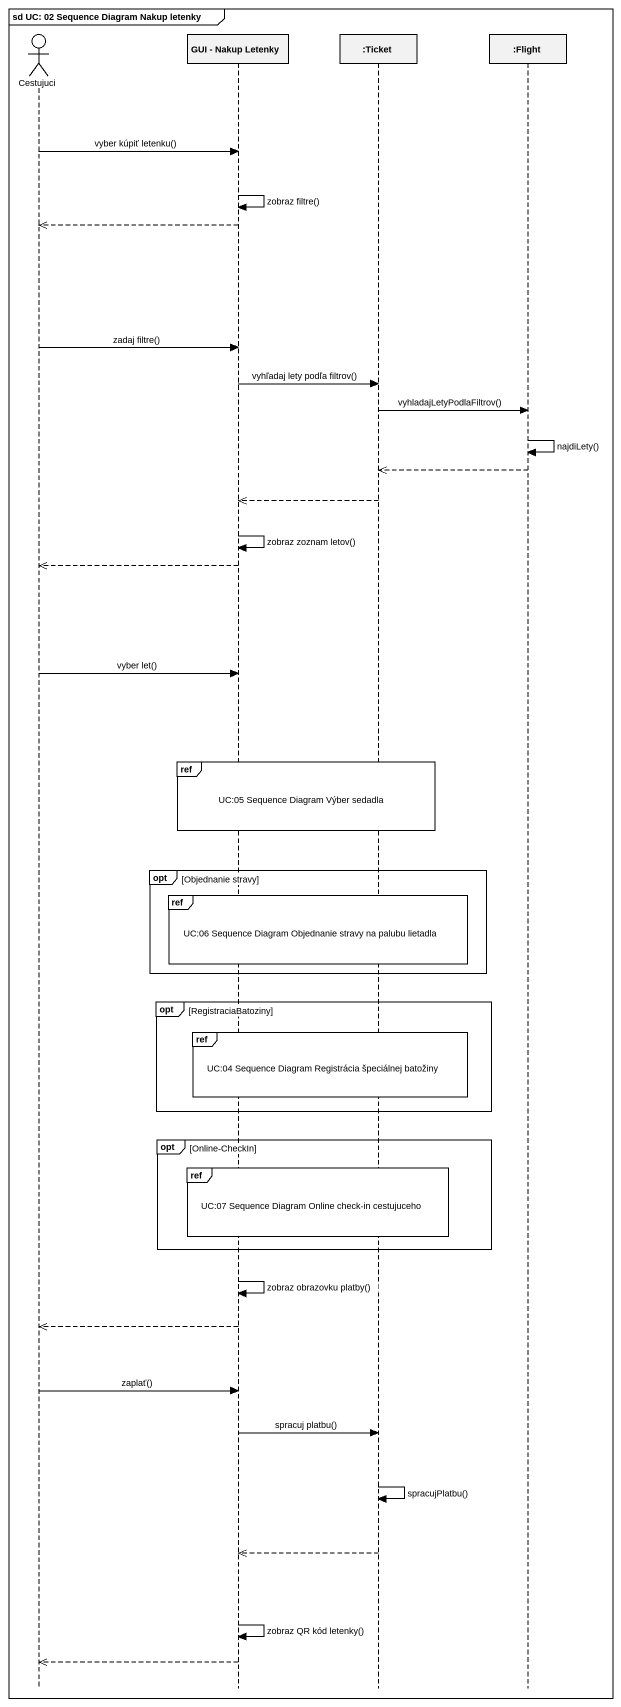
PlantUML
@startuml
mainframe sd UC: 02 Sequence Diagram Nakup letenky
hide footbox
actor Cestujuci
participant "GUI - Nakup Letenky" as GUI_Nakup_Letenky
participant ":Ticket" as Ticket
participant ":Flight" as Flight

Cestujuci -> GUI_Nakup_Letenky : vyber kúpiť letenku()
GUI_Nakup_Letenky -> GUI_Nakup_Letenky : zobraz filtre()
GUI_Nakup_Letenky -->> Cestujuci
Cestujuci -> GUI_Nakup_Letenky : zadaj filtre()
GUI_Nakup_Letenky -> Ticket : vyhľadaj lety podľa filtrov()
Ticket -> Flight : vyhladajLetyPodlaFiltrov()
Flight -> Flight : najdiLety()
Flight -->> Ticket
Ticket -->> GUI_Nakup_Letenky
GUI_Nakup_Letenky -> GUI_Nakup_Letenky : zobraz zoznam letov()
GUI_Nakup_Letenky -->> Cestujuci
Cestujuci -> GUI_Nakup_Letenky : vyber let()
ref over GUI_Nakup_Letenky, Ticket : UC:05 Sequence Diagram Výber sedadla
opt Objednanie stravy
  ref over GUI_Nakup_Letenky, Ticket : UC:06 Sequence Diagram Objednanie stravy na palubu lietadla
end
opt RegistraciaBatoziny
  ref over GUI_Nakup_Letenky, Ticket : UC:04 Sequence Diagram Registrácia špeciálnej batožiny
end
opt Online-CheckIn
  ref over GUI_Nakup_Letenky, Ticket : UC:07 Sequence Diagram Online check-in cestujuceho
end
GUI_Nakup_Letenky -> GUI_Nakup_Letenky : zobraz obrazovku platby()
GUI_Nakup_Letenky -->> Cestujuci
Cestujuci -> GUI_Nakup_Letenky : zaplať()
GUI_Nakup_Letenky -> Ticket : spracuj platbu()
Ticket -> Ticket : spracujPlatbu()
Ticket -->> GUI_Nakup_Letenky
GUI_Nakup_Letenky -> GUI_Nakup_Letenky : zobraz QR kód letenky()
GUI_Nakup_Letenky -->> Cestujuci
@enduml
